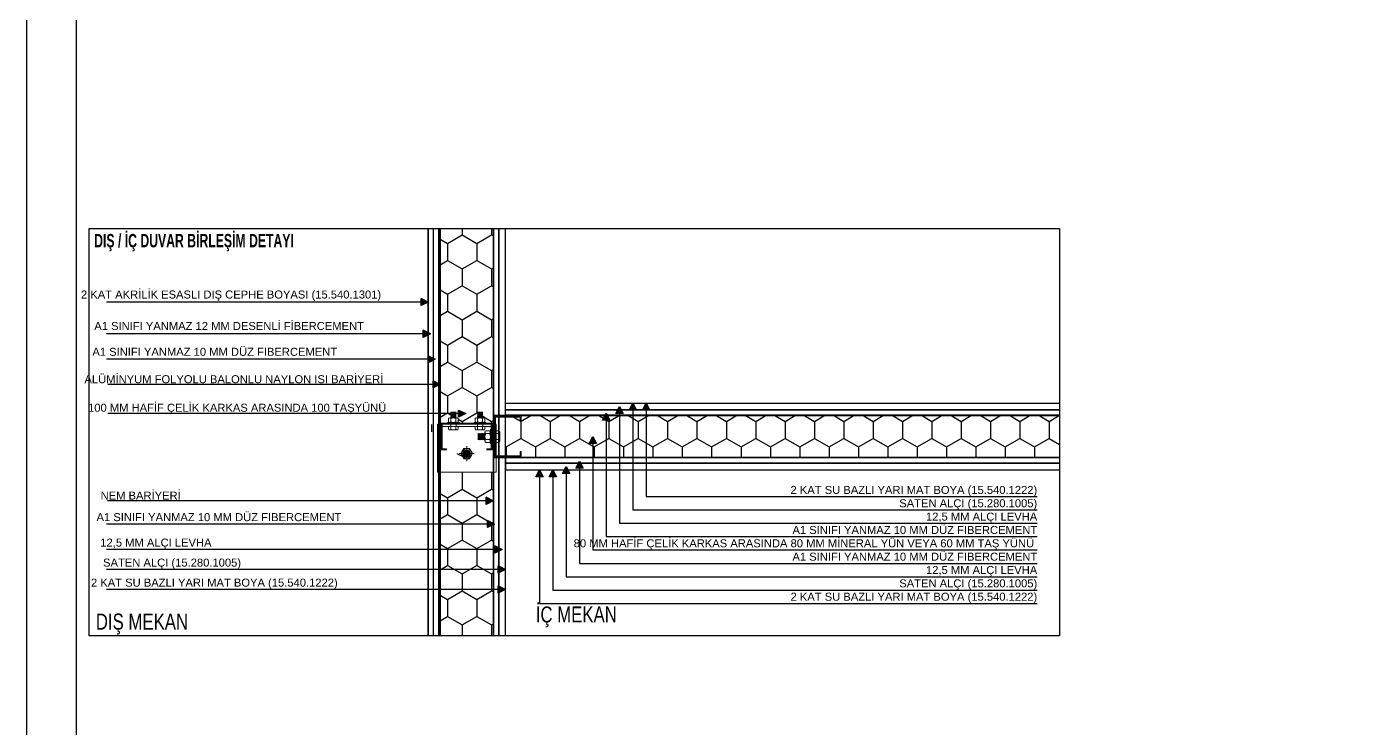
# Model space of a CAD drawing. Header units: centimetres. Extents: x -373760 to 14750, y -122502 to 29584.
# Drawn here: x -182437 to -178433, y -72890 to -70770 of the extents above; entities that cross this region are included whole.
import ezdxf
from ezdxf.enums import TextEntityAlignment as Align

# ---------------------------------------------------------------- set-up
doc = ezdxf.new("R2010")
doc.units = ezdxf.units.CM
doc.linetypes.add('HIDDEN2', pattern=[0.1875, 0.125, -0.0625])
for name, color, linetype in [('02-KR', 130, 'Continuous'), ('CER', 4, 'Continuous'), ('Tarama', 253, 'Continuous')]:
    doc.layers.add(name, color=color, linetype=linetype)
for name, color, linetype, lineweight in [('Bolt', 7, 'Continuous', 0), ('Part', 1, 'Continuous', 0), ('Part_Hidden', 7, 'Continuous', 0), ('YAZI', 5, 'Continuous', 0), ('Z-DIMENSIONS', 1, 'Continuous', 0)]:
    doc.layers.add(name, color=color, linetype=linetype, lineweight=lineweight)
doc.styles.add('ROMANS', font='', dxfattribs={"width": 0.8})
doc.styles.add('TROMANS', font='arial.ttf', dxfattribs={"width": 0.75})
doc.styles.add('YAZI', font='arial.ttf', dxfattribs={"height": 34})
doc.styles.get('ROMANS').set_extended_font_data('VNI-Avo')

# ---------------------------------------------------------------- blocks, each defined once
blk = doc.blocks.new('*A499')
at = {"layer": 'Bolt'}
blk.add_hatch(color=256, dxfattribs=at).paths.add_polyline_path([(109.1, 229.4), (109.1, 229.5), (109.1, 229.6), (109.1, 229.7), (109.1, 229.8), (109.1, 229.9), (109.2, 229.9), (109.2, 230), (109.2, 230.1), (109.2, 230.2), (109.2, 230.3), (109.2, 230.4), (109.2, 230.5), (109.2, 230.5), (109.2, 230.6), (109.3, 230.7), (109.3, 230.8), (109.3, 230.9), (109.3, 231), (109.3, 231), (109.4, 231.1), (109.4, 231.2), (109.4, 231.3), (109.4, 231.4), (109.5, 231.5), (109.5, 231.5), (109.5, 231.6), (109.5, 231.7), (109.6, 231.8), (109.6, 231.9), (109.6, 231.9), (109.7, 232), (109.7, 232.1), (109.7, 232.2), (109.8, 232.3), (109.8, 232.3), (109.8, 232.4), (109.9, 232.5), (109.9, 232.6), (110, 232.6), (110, 232.7), (110, 232.8), (110.1, 232.9), (110.1, 232.9), (110.2, 233), (110.2, 233.1), (110.3, 233.2), (110.3, 233.2), (110.4, 233.3), (110.4, 233.4), (110.5, 233.4), (110.5, 233.5), (110.6, 233.6), (110.6, 233.7), (110.7, 233.7), (110.7, 233.8), (110.8, 233.9), (110.8, 233.9), (110.9, 234), (110.9, 234), (111, 234.1), (111.1, 234.2), (111.1, 234.2), (111.2, 234.3), (111.2, 234.4), (111.3, 234.4), (111.4, 234.5), (111.4, 234.5), (111.5, 234.6), (111.6, 234.6), (111.6, 234.7), (111.7, 234.8), (111.8, 234.8), (111.8, 234.9), (111.9, 234.9), (112, 235), (112, 235), (112.1, 235.1), (112.2, 235.1), (112.2, 235.2), (112.3, 235.2), (112.4, 235.3), (112.5, 235.3), (112.5, 235.4), (112.6, 235.4), (112.7, 235.4), (112.8, 235.5), (112.8, 235.5), (112.9, 235.6), (113, 235.6), (113.1, 235.6), (113.1, 235.7), (113.2, 235.7), (113.3, 235.7), (113.4, 235.8), (113.4, 235.8), (113.5, 235.8), (113.6, 235.9), (113.7, 235.9), (113.8, 235.9), (113.9, 236), (113.9, 236), (114, 236), (114.1, 236), (114.2, 236.1), (114.3, 236.1), (114.3, 236.1), (114.4, 236.1), (114.5, 236.2), (114.6, 236.2), (114.7, 236.2), (114.8, 236.2), (114.8, 236.2), (114.9, 236.2), (115, 236.3), (115.1, 236.3), (115.2, 236.3), (115.3, 236.3), (115.4, 236.3), (115.4, 236.3), (115.5, 236.3), (115.6, 236.3), (115.7, 236.3), (115.8, 236.3), (115.9, 236.3), (116, 236.3), (116, 236.3), (116.1, 236.3), (116.2, 236.3), (116.3, 236.3), (116.4, 236.3), (116.5, 236.3), (116.6, 236.3), (116.6, 236.3), (116.7, 236.3), (116.8, 236.3), (116.9, 236.3), (117, 236.3), (117.1, 236.3), (117.2, 236.3), (117.2, 236.3), (117.3, 236.2), (117.4, 236.2), (117.5, 236.2), (117.6, 236.2), (117.7, 236.2), (117.7, 236.2), (117.8, 236.1), (117.9, 236.1), (118, 236.1), (118.1, 236.1), (118.2, 236), (118.2, 236), (118.3, 236), (118.4, 236), (118.5, 235.9), (118.6, 235.9), (118.6, 235.9), (118.7, 235.8), (118.8, 235.8), (118.9, 235.8), (119, 235.7), (119, 235.7), (119.1, 235.7), (119.2, 235.6), (119.3, 235.6), (119.4, 235.6), (119.4, 235.5), (119.5, 235.5), (119.6, 235.4), (119.7, 235.4), (119.7, 235.4), (119.8, 235.3), (119.9, 235.3), (119.9, 235.2), (120, 235.2), (120.1, 235.1), (120.2, 235.1), (120.2, 235), (120.3, 235), (120.4, 234.9), (120.4, 234.9), (120.5, 234.8), (120.6, 234.8), (120.6, 234.7), (120.7, 234.6), (120.8, 234.6), (120.8, 234.5), (120.9, 234.5), (121, 234.4), (121, 234.4), (121.1, 234.3), (121.1, 234.2), (121.2, 234.2), (121.3, 234.1), (121.3, 234), (121.4, 234), (121.4, 233.9), (121.5, 233.9), (121.5, 233.8), (121.6, 233.7), (121.6, 233.7), (121.7, 233.6), (121.8, 233.5), (121.8, 233.4), (121.9, 233.4), (121.9, 233.3), (121.9, 233.2), (122, 233.2), (122, 233.1), (122.1, 233), (122.1, 232.9), (122.2, 232.9), (122.2, 232.8), (122.3, 232.7), (122.3, 232.6), (122.3, 232.6), (122.4, 232.5), (122.4, 232.4), (122.5, 232.3), (122.5, 232.3), (122.5, 232.2), (122.6, 232.1), (122.6, 232), (122.6, 231.9), (122.7, 231.9), (122.7, 231.8), (122.7, 231.7), (122.7, 231.6), (122.8, 231.5), (122.8, 231.5), (122.8, 231.4), (122.9, 231.3), (122.9, 231.2), (122.9, 231.1), (122.9, 231), (122.9, 231), (123, 230.9), (123, 230.8), (123, 230.7), (123, 230.6), (123, 230.5), (123, 230.5), (123.1, 230.4), (123.1, 230.3), (123.1, 230.2), (123.1, 230.1), (123.1, 230), (123.1, 229.9), (123.1, 229.9), (123.1, 229.8), (123.1, 229.7), (123.1, 229.6), (123.1, 229.5), (123.1, 229.4), (123.1, 229.3), (123.1, 229.3), (123.1, 229.2), (123.1, 229.1), (123.1, 229), (123.1, 228.9), (123.1, 228.8), (123.1, 228.7), (123.1, 228.7), (123.1, 228.6), (123.1, 228.5), (123.1, 228.4), (123.1, 228.3), (123, 228.2), (123, 228.2), (123, 228.1), (123, 228), (123, 227.9), (123, 227.8), (122.9, 227.7), (122.9, 227.6), (122.9, 227.6), (122.9, 227.5), (122.9, 227.4), (122.8, 227.3), (122.8, 227.2), (122.8, 227.2), (122.7, 227.1), (122.7, 227), (122.7, 226.9), (122.7, 226.8), (122.6, 226.7), (122.6, 226.7), (122.6, 226.6), (122.5, 226.5), (122.5, 226.4), (122.5, 226.4), (122.4, 226.3), (122.4, 226.2), (122.3, 226.1), (122.3, 226), (122.3, 226), (122.2, 225.9), (122.2, 225.8), (122.1, 225.7), (122.1, 225.7), (122, 225.6), (122, 225.5), (121.9, 225.5), (121.9, 225.4), (121.9, 225.3), (121.8, 225.2), (121.8, 225.2), (121.7, 225.1), (121.6, 225), (121.6, 225), (121.5, 224.9), (121.5, 224.8), (121.4, 224.8), (121.4, 224.7), (121.3, 224.6), (121.3, 224.6), (121.2, 224.5), (121.1, 224.5), (121.1, 224.4), (121, 224.3), (121, 224.3), (120.9, 224.2), (120.8, 224.2), (120.8, 224.1), (120.7, 224), (120.6, 224), (120.6, 223.9), (120.5, 223.9), (120.4, 223.8), (120.4, 223.8), (120.3, 223.7), (120.2, 223.7), (120.2, 223.6), (120.1, 223.6), (120, 223.5), (119.9, 223.5), (119.9, 223.4), (119.8, 223.4), (119.7, 223.3), (119.7, 223.3), (119.6, 223.3), (119.5, 223.2), (119.4, 223.2), (119.4, 223.1), (119.3, 223.1), (119.2, 223.1), (119.1, 223), (119, 223), (119, 222.9), (118.9, 222.9), (118.8, 222.9), (118.7, 222.8), (118.6, 222.8), (118.6, 222.8), (118.5, 222.8), (118.4, 222.7), (118.3, 222.7), (118.2, 222.7), (118.2, 222.6), (118.1, 222.6), (118, 222.6), (117.9, 222.6), (117.8, 222.6), (117.7, 222.5), (117.7, 222.5), (117.6, 222.5), (117.5, 222.5), (117.4, 222.5), (117.3, 222.4), (117.2, 222.4), (117.2, 222.4), (117.1, 222.4), (117, 222.4), (116.9, 222.4), (116.8, 222.4), (116.7, 222.4), (116.6, 222.4), (116.6, 222.4), (116.5, 222.4), (116.4, 222.4), (116.3, 222.3), (116.2, 222.3), (116.1, 222.3), (116, 222.3), (116, 222.3), (115.9, 222.4), (115.8, 222.4), (115.7, 222.4), (115.6, 222.4), (115.5, 222.4), (115.4, 222.4), (115.4, 222.4), (115.3, 222.4), (115.2, 222.4), (115.1, 222.4), (115, 222.4), (114.9, 222.4), (114.8, 222.5), (114.8, 222.5), (114.7, 222.5), (114.6, 222.5), (114.5, 222.5), (114.4, 222.6), (114.3, 222.6), (114.3, 222.6), (114.2, 222.6), (114.1, 222.6), (114, 222.7), (113.9, 222.7), (113.9, 222.7), (113.8, 222.8), (113.7, 222.8), (113.6, 222.8), (113.5, 222.8), (113.4, 222.9), (113.4, 222.9), (113.3, 222.9), (113.2, 223), (113.1, 223), (113.1, 223.1), (113, 223.1), (112.9, 223.1), (112.8, 223.2), (112.8, 223.2), (112.7, 223.3), (112.6, 223.3), (112.5, 223.3), (112.5, 223.4), (112.4, 223.4), (112.3, 223.5), (112.2, 223.5), (112.2, 223.6), (112.1, 223.6), (112, 223.7), (112, 223.7), (111.9, 223.8), (111.8, 223.8), (111.8, 223.9), (111.7, 223.9), (111.6, 224), (111.6, 224), (111.5, 224.1), (111.4, 224.2), (111.4, 224.2), (111.3, 224.3), (111.2, 224.3), (111.2, 224.4), (111.1, 224.5), (111.1, 224.5), (111, 224.6), (110.9, 224.6), (110.9, 224.7), (110.8, 224.8), (110.8, 224.8), (110.7, 224.9), (110.7, 225), (110.6, 225), (110.6, 225.1), (110.5, 225.2), (110.5, 225.2), (110.4, 225.3), (110.4, 225.4), (110.3, 225.5), (110.3, 225.5), (110.2, 225.6), (110.2, 225.7), (110.1, 225.7), (110.1, 225.8), (110, 225.9), (110, 226), (110, 226), (109.9, 226.1), (109.9, 226.2), (109.8, 226.3), (109.8, 226.4), (109.8, 226.4), (109.7, 226.5), (109.7, 226.6), (109.7, 226.7), (109.6, 226.7), (109.6, 226.8), (109.6, 226.9), (109.5, 227), (109.5, 227.1), (109.5, 227.2), (109.5, 227.2), (109.4, 227.3), (109.4, 227.4), (109.4, 227.5), (109.4, 227.6), (109.3, 227.6), (109.3, 227.7), (109.3, 227.8), (109.3, 227.9), (109.3, 228), (109.2, 228.1), (109.2, 228.2), (109.2, 228.2), (109.2, 228.3), (109.2, 228.4), (109.2, 228.5), (109.2, 228.6), (109.2, 228.7), (109.2, 228.7), (109.1, 228.8), (109.1, 228.9), (109.1, 229), (109.1, 229.1), (109.1, 229.2), (109.1, 229.3), (109.1, 229.3)], flags=17)
at = {"layer": 'Bolt', "linetype": 'Continuous', "lineweight": 0}
for p, q in [((102.1, 229.3), (130.1, 229.3)), ((116.1, 215.3), (116.1, 243.3))]:
    blk.add_line(p, q, dxfattribs=at)
blk = doc.blocks.new('ankraj-1')
at = {"layer": 'Bolt', "color": 4}
for p, q in [((2206679.8, -2606756.1), (2206689.8, -2606756.1)), ((2206679.8, -2606756.1), (2206680.6, -2606756.7)), ((2206689.8, -2606757.4), (2206679.8, -2606756.1)), ((2206688.9, -2606756.7), (2206684.8, -2606756.1)), ((2206688.9, -2606756.7), (2206689.8, -2606756.1)), ((2206729.8, -2606756.1), (2206739.8, -2606756.1)), ((2206729.8, -2606756.1), (2206730.6, -2606756.7)), ((2206739.8, -2606757.4), (2206729.8, -2606756.1)), ((2206738.9, -2606756.7), (2206734.8, -2606756.1)), ((2206738.9, -2606756.7), (2206739.8, -2606756.1)), ((2206673.9, -2606775.3), (2206695.6, -2606775.3)), ((2206673.9, -2606776.6), (2206673.9, -2606775.3)), ((2206673.9, -2606776.6), (2206695.6, -2606776.6)), ((2206675.6, -2606774), (2206675.6, -2606768.1)), ((2206677.9, -2606766.9), (2206691.7, -2606766.9)), ((2206677.9, -2606766.9), (2206691.7, -2606766.9)), ((2206677.9, -2606775.2), (2206691.7, -2606775.2)), ((2206680.6, -2606756.7), (2206679.8, -2606757.4)), ((2206679.8, -2606757.4), (2206680.6, -2606758.1)), ((2206679.8, -2606757.4), (2206689.8, -2606758.7)), ((2206680.6, -2606758.1), (2206679.8, -2606758.7)), ((2206679.8, -2606758.7), (2206680.6, -2606759.4)), ((2206689.8, -2606760.1), (2206679.8, -2606758.7)), ((2206680.6, -2606759.4), (2206679.8, -2606760.1)), ((2206679.8, -2606760.1), (2206680.6, -2606760.7)), ((2206679.8, -2606760.1), (2206689.8, -2606761.4)), ((2206680.6, -2606760.7), (2206679.8, -2606761.4)), ((2206679.8, -2606761.4), (2206680.6, -2606762.1)), ((2206689.8, -2606762.7), (2206679.8, -2606761.4)), ((2206680.6, -2606762.1), (2206679.8, -2606762.7)), ((2206679.8, -2606762.7), (2206680.6, -2606763.4)), ((2206679.8, -2606762.7), (2206689.8, -2606764.1)), ((2206680.6, -2606763.4), (2206679.8, -2606764.1)), ((2206679.8, -2606764.1), (2206680.6, -2606764.7)), ((2206689.8, -2606765.4), (2206679.8, -2606764.1)), ((2206680.6, -2606764.7), (2206679.8, -2606765.4)), ((2206679.8, -2606765.4), (2206680.6, -2606766.1)), ((2206679.8, -2606765.4), (2206689.8, -2606766.7)), ((2206680.6, -2606766.1), (2206679.8, -2606766.7)), ((2206679.8, -2606766.7), (2206680, -2606766.9)), ((2206679.8, -2606775.3), (2206679.8, -2606775.2)), ((2206679.8, -2606782.6), (2206679.8, -2606776.6)), ((2206680.2, -2606774), (2206680.2, -2606768.1)), ((2206680.6, -2606756.7), (2206688.9, -2606758.1)), ((2206688.9, -2606759.4), (2206680.6, -2606758.1)), ((2206680.6, -2606759.4), (2206688.9, -2606760.7)), ((2206688.9, -2606762.1), (2206680.6, -2606760.7)), ((2206680.6, -2606762.1), (2206688.9, -2606763.4)), ((2206688.9, -2606764.7), (2206680.6, -2606763.4)), ((2206680.6, -2606764.7), (2206688.9, -2606766.1)), ((2206680.6, -2606766.1), (2206685.8, -2606766.9)), ((2206688.9, -2606756.7), (2206689.8, -2606757.4)), ((2206689.8, -2606757.4), (2206688.9, -2606758.1)), ((2206688.9, -2606758.1), (2206689.8, -2606758.7)), ((2206689.8, -2606758.7), (2206688.9, -2606759.4)), ((2206688.9, -2606759.4), (2206689.8, -2606760.1)), ((2206689.8, -2606760.1), (2206688.9, -2606760.7)), ((2206688.9, -2606760.7), (2206689.8, -2606761.4)), ((2206689.8, -2606761.4), (2206688.9, -2606762.1)), ((2206688.9, -2606762.1), (2206689.8, -2606762.7)), ((2206689.8, -2606762.7), (2206688.9, -2606763.4)), ((2206688.9, -2606763.4), (2206689.8, -2606764.1)), ((2206689.8, -2606764.1), (2206688.9, -2606764.7)), ((2206688.9, -2606764.7), (2206689.8, -2606765.4)), ((2206689.8, -2606765.4), (2206688.9, -2606766.1)), ((2206688.9, -2606766.1), (2206689.8, -2606766.7)), ((2206689.4, -2606768.1), (2206689.4, -2606774)), ((2206689.8, -2606766.7), (2206689.6, -2606766.9)), ((2206689.8, -2606775.3), (2206689.8, -2606775.2)), ((2206689.8, -2606782.6), (2206689.8, -2606776.6)), ((2206693.9, -2606768.1), (2206693.9, -2606774)), ((2206695.6, -2606776.6), (2206695.6, -2606775.3)), ((2206723.9, -2606775.3), (2206745.6, -2606775.3)), ((2206723.9, -2606776.6), (2206723.9, -2606775.3)), ((2206723.9, -2606776.6), (2206745.6, -2606776.6)), ((2206725.6, -2606774), (2206725.6, -2606768.1)), ((2206727.9, -2606766.9), (2206741.7, -2606766.9)), ((2206727.9, -2606766.9), (2206741.7, -2606766.9)), ((2206727.9, -2606775.2), (2206741.7, -2606775.2)), ((2206730.6, -2606756.7), (2206729.8, -2606757.4)), ((2206729.8, -2606757.4), (2206730.6, -2606758.1)), ((2206729.8, -2606757.4), (2206739.8, -2606758.7)), ((2206730.6, -2606758.1), (2206729.8, -2606758.7)), ((2206729.8, -2606758.7), (2206730.6, -2606759.4)), ((2206739.8, -2606760.1), (2206729.8, -2606758.7)), ((2206730.6, -2606759.4), (2206729.8, -2606760.1)), ((2206729.8, -2606760.1), (2206730.6, -2606760.7)), ((2206729.8, -2606760.1), (2206739.8, -2606761.4)), ((2206730.6, -2606760.7), (2206729.8, -2606761.4)), ((2206729.8, -2606761.4), (2206730.6, -2606762.1)), ((2206739.8, -2606762.7), (2206729.8, -2606761.4)), ((2206730.6, -2606762.1), (2206729.8, -2606762.7)), ((2206729.8, -2606762.7), (2206730.6, -2606763.4)), ((2206729.8, -2606762.7), (2206739.8, -2606764.1)), ((2206730.6, -2606763.4), (2206729.8, -2606764.1)), ((2206729.8, -2606764.1), (2206730.6, -2606764.7)), ((2206739.8, -2606765.4), (2206729.8, -2606764.1)), ((2206730.6, -2606764.7), (2206729.8, -2606765.4)), ((2206729.8, -2606765.4), (2206730.6, -2606766.1)), ((2206729.8, -2606765.4), (2206739.8, -2606766.7)), ((2206730.6, -2606766.1), (2206729.8, -2606766.7)), ((2206729.8, -2606766.7), (2206730, -2606766.9)), ((2206729.8, -2606775.3), (2206729.8, -2606775.2)), ((2206729.8, -2606782.6), (2206729.8, -2606776.6)), ((2206730.2, -2606774), (2206730.2, -2606768.1)), ((2206730.6, -2606756.7), (2206738.9, -2606758.1)), ((2206738.9, -2606759.4), (2206730.6, -2606758.1)), ((2206730.6, -2606759.4), (2206738.9, -2606760.7)), ((2206738.9, -2606762.1), (2206730.6, -2606760.7)), ((2206730.6, -2606762.1), (2206738.9, -2606763.4)), ((2206738.9, -2606764.7), (2206730.6, -2606763.4)), ((2206730.6, -2606764.7), (2206738.9, -2606766.1)), ((2206730.6, -2606766.1), (2206735.8, -2606766.9)), ((2206738.9, -2606756.7), (2206739.8, -2606757.4)), ((2206739.8, -2606757.4), (2206738.9, -2606758.1)), ((2206738.9, -2606758.1), (2206739.8, -2606758.7)), ((2206739.8, -2606758.7), (2206738.9, -2606759.4)), ((2206738.9, -2606759.4), (2206739.8, -2606760.1)), ((2206739.8, -2606760.1), (2206738.9, -2606760.7)), ((2206738.9, -2606760.7), (2206739.8, -2606761.4)), ((2206739.8, -2606761.4), (2206738.9, -2606762.1)), ((2206738.9, -2606762.1), (2206739.8, -2606762.7)), ((2206739.8, -2606762.7), (2206738.9, -2606763.4)), ((2206738.9, -2606763.4), (2206739.8, -2606764.1)), ((2206739.8, -2606764.1), (2206738.9, -2606764.7)), ((2206738.9, -2606764.7), (2206739.8, -2606765.4)), ((2206739.8, -2606765.4), (2206738.9, -2606766.1)), ((2206738.9, -2606766.1), (2206739.8, -2606766.7)), ((2206739.4, -2606768.1), (2206739.4, -2606774)), ((2206739.8, -2606766.7), (2206739.6, -2606766.9)), ((2206739.8, -2606775.3), (2206739.8, -2606775.2)), ((2206739.8, -2606782.6), (2206739.8, -2606776.6)), ((2206743.9, -2606768.1), (2206743.9, -2606774)), ((2206745.6, -2606776.6), (2206745.6, -2606775.3)), ((2206675.6, -2606788.1), (2206675.6, -2606782.6)), ((2206675.6, -2606782.6), (2206693.9, -2606782.6)), ((2206677.9, -2606789.3), (2206691.7, -2606789.3)), ((2206680.2, -2606788.1), (2206680.2, -2606782.6)), ((2206689.4, -2606788.1), (2206689.4, -2606782.6)), ((2206693.9, -2606782.6), (2206693.9, -2606788.1)), ((2206725.6, -2606788.1), (2206725.6, -2606782.6)), ((2206725.6, -2606782.6), (2206743.9, -2606782.6)), ((2206727.9, -2606789.3), (2206741.7, -2606789.3)), ((2206730.2, -2606788.1), (2206730.2, -2606782.6)), ((2206739.4, -2606788.1), (2206739.4, -2606782.6)), ((2206743.9, -2606782.6), (2206743.9, -2606788.1))]:
    blk.add_line(p, q, dxfattribs=at)
at = {"layer": 'Bolt', "color": 2}
blk.add_lwpolyline([(2206704.3, -2606824.1), (2206698.8, -2606833.6), (2206704.3, -2606843.2), (2206715.3, -2606843.2), (2206720.8, -2606833.6), (2206715.3, -2606824.1)], close=True, dxfattribs=at)
for radius in [9.53, 5.5]:
    blk.add_circle((2206709.8, -2606833.6), radius, dxfattribs=at)
at = {"layer": 'Bolt', "color": 2, "linetype": 'Continuous', "lineweight": 0}
blk.add_circle((2206709.8, -2606833.6), 7, dxfattribs=at)
at = {"layer": 'Bolt', "color": 4}
for centre, radius, start, end in [((2206677.9, -2606769.6), 2.73, 32.7791, 147.2209), ((2206677.9, -2606772.5), 2.73, 212.7791, 327.2209), ((2206684.8, -2606775.9), 9.03, 59.4898, 120.5102), ((2206684.8, -2606766.2), 9.03, 239.4898, 300.5102), ((2206691.7, -2606769.6), 2.73, 32.7791, 147.2209), ((2206691.7, -2606772.5), 2.73, 212.7791, 327.2209), ((2206727.9, -2606769.6), 2.73, 32.7791, 147.2209), ((2206727.9, -2606772.5), 2.73, 212.7791, 327.2209), ((2206734.8, -2606775.9), 9.03, 59.4898, 120.5102), ((2206734.8, -2606766.2), 9.03, 239.4898, 300.5102), ((2206741.7, -2606769.6), 2.73, 32.7791, 147.2209), ((2206741.7, -2606772.5), 2.73, 212.7791, 327.2209), ((2206677.9, -2606786.6), 2.73, 212.7791, 327.2209), ((2206684.8, -2606780.3), 9.03, 239.4898, 300.5102), ((2206691.7, -2606786.6), 2.73, 212.7791, 327.2209), ((2206727.9, -2606786.6), 2.73, 212.7791, 327.2209), ((2206734.8, -2606780.3), 9.03, 239.4898, 300.5102), ((2206741.7, -2606786.6), 2.73, 212.7791, 327.2209)]:
    blk.add_arc(centre, radius, start, end, dxfattribs=at)
at = {"layer": 'Bolt', "color": 2}
for start, end in [(30, 150), (210, 330)]:
    blk.add_arc((2206709.8, -2606833.6), 6, start, end, dxfattribs=at)
at = {"layer": 'Part', "color": 11, "linetype": 'Continuous', "lineweight": 9}
for p, q in [((2206654.8, -2606778.6), (2206654.8, -2606868.6)), ((2206764.8, -2606778.6), (2206654.8, -2606778.6)), ((2206764.8, -2606868.6), (2206764.8, -2606778.6)), ((2206654.8, -2606868.6), (2206764.8, -2606868.6))]:
    blk.add_line(p, q, dxfattribs=at)
at = {"layer": 'Part_Hidden', "color": 20, "linetype": 'HIDDEN2', "lineweight": 9}
blk.add_line((2206654.8, -2606782.6), (2206764.8, -2606782.6), dxfattribs=at)
at = {"lineweight": 0}
blk.add_blockref('*A499', (2206593.7, -2607063), dxfattribs=at)

msp = doc.modelspace()

# ---------------------------------------------------------------- hatches: boundary and pattern name
h = msp.add_hatch(color=256)
h.dxf.hatch_style = 1
h.paths.add_polyline_path([(-181244.13, -71591.34), (-181244.13, -71613.2), (-181231.72, -71606.87), (-181237.09, -71594.93)])
h.paths.add_polyline_path([(-181237.09, -71594.93), (-181231.72, -71606.87), (-181222.71, -71602.27)])
h = msp.add_hatch(color=256)
h.dxf.hatch_style = 1
h.paths.add_polyline_path([(-181237.84, -71687.47), (-181237.84, -71709.32), (-181225.44, -71703), (-181230.8, -71691.06)])
h.paths.add_polyline_path([(-181230.8, -71691.06), (-181225.44, -71703), (-181216.42, -71698.4)])
h = msp.add_hatch(color=256)
h.dxf.hatch_style = 1
h.paths.add_polyline_path([(-181222.9, -71764.26), (-181222.9, -71786.12), (-181210.5, -71779.79), (-181215.86, -71767.86)])
h.paths.add_polyline_path([(-181215.86, -71767.86), (-181210.5, -71779.79), (-181201.48, -71775.19)])
h = msp.add_hatch(color=256)
h.dxf.hatch_style = 1
h.paths.add_polyline_path([(-181207.85, -71839.94), (-181207.85, -71861.8), (-181195.44, -71855.47), (-181200.81, -71843.53)])
h.paths.add_polyline_path([(-181200.81, -71843.53), (-181195.44, -71855.47), (-181186.43, -71850.87)])
h = msp.add_hatch(color=256)
h.dxf.hatch_style = 1
h.paths.add_polyline_path([(-181130.97, -71928.4), (-181130.97, -71950.25), (-181118.56, -71943.92), (-181123.93, -71931.99)])
h.paths.add_polyline_path([(-181123.93, -71931.99), (-181118.56, -71943.92), (-181109.55, -71939.32)])
h = msp.add_hatch(color=256)
h.dxf.hatch_style = 1
h.paths.add_polyline_path([(-180655.99, -71939.2), (-180634.14, -71939.2), (-180640.46, -71926.8), (-180652.4, -71932.16)])
h.paths.add_polyline_path([(-180652.4, -71932.16), (-180640.46, -71926.8), (-180645.06, -71917.78)])
h = msp.add_hatch(color=256)
h.dxf.hatch_style = 1
h.paths.add_polyline_path([(-180615.69, -71929.12), (-180593.83, -71929.12), (-180600.16, -71916.72), (-180612.09, -71922.08)])
h.paths.add_polyline_path([(-180612.09, -71922.08), (-180600.16, -71916.72), (-180604.76, -71907.7)])
h = msp.add_hatch(color=256)
h.dxf.hatch_style = 1
h.paths.add_polyline_path([(-180575.38, -71929.12), (-180553.52, -71929.12), (-180559.85, -71916.72), (-180571.79, -71922.08)])
h.paths.add_polyline_path([(-180571.79, -71922.08), (-180559.85, -71916.72), (-180564.45, -71907.7)])
h = msp.add_hatch(color=256)
h.dxf.hatch_style = 1
h.paths.add_polyline_path([(-180696.3, -71959.35), (-180674.44, -71959.35), (-180680.77, -71946.95), (-180692.71, -71952.31)])
h.paths.add_polyline_path([(-180692.71, -71952.31), (-180680.77, -71946.95), (-180685.37, -71937.93)])
h = msp.add_hatch(color=256)
h.dxf.hatch_style = 1
h.paths.add_polyline_path([(-180736.6, -72029.89), (-180714.75, -72029.89), (-180721.08, -72017.49), (-180733.01, -72022.85)])
h.paths.add_polyline_path([(-180733.01, -72022.85), (-180721.08, -72017.49), (-180725.68, -72008.47)])
h = msp.add_hatch(color=256)
h.dxf.hatch_style = 1
h.paths.add_polyline_path([(-180776.91, -72104.46), (-180755.05, -72104.46), (-180761.38, -72092.05), (-180773.32, -72097.42)])
h.paths.add_polyline_path([(-180773.32, -72097.42), (-180761.38, -72092.05), (-180765.98, -72083.04)])
h = msp.add_hatch(color=256)
h.dxf.hatch_style = 1
h.paths.add_polyline_path([(-180897.83, -72130.65), (-180875.97, -72130.65), (-180882.3, -72118.25), (-180894.24, -72123.61)])
h.paths.add_polyline_path([(-180894.24, -72123.61), (-180882.3, -72118.25), (-180886.9, -72109.24)])
h = msp.add_hatch(color=256)
h.dxf.hatch_style = 1
h.paths.add_polyline_path([(-180857.52, -72130.65), (-180835.67, -72130.65), (-180842, -72118.25), (-180853.93, -72123.61)])
h.paths.add_polyline_path([(-180853.93, -72123.61), (-180842, -72118.25), (-180846.6, -72109.24)])
h = msp.add_hatch(color=256)
h.dxf.hatch_style = 1
h.paths.add_polyline_path([(-180817.22, -72120.58), (-180795.36, -72120.58), (-180801.69, -72108.17), (-180813.63, -72113.54)])
h.paths.add_polyline_path([(-180813.63, -72113.54), (-180801.69, -72108.17), (-180806.29, -72099.16)])
h = msp.add_hatch(color=256)
h.dxf.hatch_style = 1
h.paths.add_polyline_path([(-181047.74, -72191.44), (-181047.74, -72213.3), (-181035.33, -72206.97), (-181040.7, -72195.03)])
h.paths.add_polyline_path([(-181040.7, -72195.03), (-181035.33, -72206.97), (-181026.32, -72202.37)])
h = msp.add_hatch(color=256)
h.dxf.hatch_style = 1
h.paths.add_polyline_path([(-181043.81, -72261.72), (-181043.81, -72283.57), (-181031.4, -72277.25), (-181036.77, -72265.31)])
h.paths.add_polyline_path([(-181036.77, -72265.31), (-181031.4, -72277.25), (-181022.39, -72272.65)])
h = msp.add_hatch(color=256)
h.dxf.hatch_style = 1
h.paths.add_polyline_path([(-181021.28, -72338.51), (-181021.28, -72360.37), (-181008.87, -72354.04), (-181014.24, -72342.1)])
h.paths.add_polyline_path([(-181014.24, -72342.1), (-181008.87, -72354.04), (-180999.86, -72349.44)])
h = msp.add_hatch(color=256)
h.dxf.hatch_style = 1
h.paths.add_polyline_path([(-181011.16, -72398.97), (-181011.16, -72420.83), (-180998.75, -72414.5), (-181004.12, -72402.56)])
h.paths.add_polyline_path([(-181004.12, -72402.56), (-180998.75, -72414.5), (-180989.74, -72409.9)])
h = msp.add_hatch(color=256)
h.dxf.hatch_style = 1
h.paths.add_polyline_path([(-181011.16, -72459.43), (-181011.16, -72481.29), (-180998.75, -72474.96), (-181004.12, -72463.02)])
h.paths.add_polyline_path([(-181004.12, -72463.02), (-180998.75, -72474.96), (-180989.74, -72470.36)])
at = {"layer": 'Tarama', "ltscale": 3}
h = msp.add_hatch(dxfattribs=at)
h.set_pattern_fill('HONEY', color=256, scale=16.122465, angle=270)
h.set_pattern_definition([(270, (-232277.99, -61673.877), (44.330823, -76.78324), [51.18883, -102.37765]), (30, (-232277.99, -61673.877), (44.330824, 76.78324), [51.18883, -102.37765]), (330, (-232277.99, -61673.877), (88.661647, -2e-07), [-102.37765, 51.18883])])
h.paths.add_polyline_path([(-179315.54, -71946.4), (-180564.45, -71946.4), (-180564.45, -72070.54), (-179315.54, -72070.54)])
h.paths.add_polyline_path([(-180564.45, -71946.4), (-180604.76, -71946.4), (-180604.76, -72070.54), (-180564.45, -72070.54)])
h.paths.add_polyline_path([(-180604.76, -71946.4), (-180645.06, -71946.4), (-180645.06, -72070.54), (-180604.76, -72070.54)])
h.paths.add_polyline_path([(-180645.06, -71946.4), (-180681.05, -71946.4), (-180674.44, -71959.35), (-180685.37, -71959.35), (-180685.37, -72070.54), (-180645.06, -72070.54)])
h.paths.add_polyline_path([(-180685.37, -71959.35), (-180696.3, -71959.35), (-180689.69, -71946.4), (-180942.18, -71946.4), (-180942.18, -71963.33), (-180945.4, -71963.33), (-180945.4, -71950.43), (-180989.74, -71950.43), (-180989.74, -72066.51), (-180945.4, -72066.51), (-180945.4, -72053.61), (-180942.18, -72053.61), (-180942.18, -72070.54), (-180725.68, -72070.54), (-180725.68, -72029.89), (-180736.6, -72029.89), (-180725.68, -72008.47), (-180714.75, -72029.89), (-180725.68, -72029.89), (-180725.68, -72070.54), (-180685.37, -72070.54)])
h.paths.add_polyline_path([(-181026.01, -72116.49), (-181187.24, -72116.49), (-181187.24, -72192.51), (-181135, -72192.51), (-181135, -72181.58), (-181113.58, -72192.51), (-181135, -72203.44), (-181135, -72192.51), (-181187.24, -72192.51), (-181187.24, -72272.65), (-181043.81, -72272.65), (-181043.81, -72261.72), (-181026.01, -72270.8)])
h.paths.add_polyline_path([(-181026.01, -72274.5), (-181043.81, -72283.57), (-181043.81, -72272.65), (-181187.24, -72272.65), (-181187.24, -72349.44), (-181026.01, -72349.44)])
h.paths.add_polyline_path([(-181026.01, -72349.44), (-181187.24, -72349.44), (-181187.24, -72610.47), (-181026.01, -72610.47)])
h.paths.add_polyline_path([(-181026.01, -71380.16), (-181187.24, -71380.16), (-181187.24, -71971.39), (-181184.01, -71971.39), (-181184.01, -71968.16), (-181164.4, -71968.16), (-181164.4, -71966.01), (-181158.02, -71965.87, -0.254994), (-181161.71, -71963.86), (-181161.71, -71954.45, -0.254994), (-181158.02, -71952.44), (-181155.33, -71952.44), (-181153.65, -71951.1), (-181154.99, -71950.02), (-181153.65, -71948.95), (-181154.99, -71947.87), (-181153.65, -71946.8), (-181154.99, -71945.72), (-181153.65, -71944.65), (-181154.99, -71943.57), (-181153.65, -71942.5), (-181154.99, -71941.42), (-181153.65, -71940.35), (-181154.99, -71939.27), (-181153.65, -71938.2), (-181154.99, -71937.12), (-181153.65, -71936.05), (-181154.99, -71934.97), (-181138.87, -71934.97), (-181140.21, -71936.05), (-181138.87, -71937.12), (-181138.87, -71941.42), (-181140.21, -71942.5), (-181138.87, -71943.57), (-181138.87, -71947.87), (-181140.21, -71948.95), (-181138.87, -71950.02), (-181140.21, -71951.1), (-181138.54, -71952.44), (-181135.85, -71952.44, -0.254994), (-181132.15, -71954.45), (-181132.15, -71966.01), (-181129.47, -71966.01), (-181083.79, -71966.99), (-181083.79, -71966.01), (-181077.4, -71965.87, -0.254994), (-181081.1, -71963.86), (-181081.1, -71954.45, -0.254994), (-181077.4, -71952.44), (-181074.72, -71952.44), (-181073.04, -71951.1), (-181074.38, -71950.02), (-181073.04, -71948.95), (-181074.38, -71947.87), (-181073.04, -71946.8), (-181074.38, -71945.72), (-181073.04, -71944.65), (-181074.38, -71943.57), (-181073.04, -71942.5), (-181074.38, -71941.42), (-181073.04, -71940.35), (-181074.38, -71939.27), (-181073.04, -71938.2), (-181074.38, -71937.12), (-181073.04, -71936.05), (-181074.38, -71934.97), (-181058.26, -71934.97), (-181059.6, -71936.05), (-181058.26, -71937.12), (-181058.26, -71941.42), (-181059.6, -71942.5), (-181058.26, -71943.57), (-181058.26, -71947.87), (-181059.6, -71948.95), (-181058.26, -71950.02), (-181059.6, -71951.1), (-181057.92, -71952.44), (-181055.24, -71952.44, -0.254994), (-181051.54, -71954.45), (-181051.54, -71966.01), (-181048.85, -71966.01), (-181029.24, -71968.16), (-181029.24, -71971.39), (-181026.01, -71971.39)])

# ---------------------------------------------------------------- linework, layer by layer
for p, q in [((-181244.13, -71602.27), (-182194.67, -71602.27)), ((-181222.71, -71602.27), (-181244.13, -71591.34)), ((-181244.13, -71613.2), (-181244.13, -71591.34)), ((-181222.71, -71602.27), (-181244.13, -71613.2)), ((-181216.42, -71698.4), (-181237.84, -71687.47)), ((-181237.84, -71709.32), (-181237.84, -71687.47)), ((-181237.84, -71698.4), (-182194.67, -71698.4)), ((-181216.42, -71698.4), (-181237.84, -71709.32)), ((-181201.48, -71775.19), (-181222.9, -71764.26)), ((-181222.9, -71786.12), (-181222.9, -71764.26)), ((-181222.9, -71775.19), (-182194.67, -71775.19)), ((-181201.48, -71775.19), (-181222.9, -71786.12)), ((-181207.85, -71850.87), (-182190.64, -71850.87)), ((-181186.43, -71850.87), (-181207.85, -71839.94)), ((-181186.43, -71850.87), (-181207.85, -71861.8)), ((-181130.97, -71950.25), (-181130.97, -71928.4)), ((-180645.06, -71917.78), (-180634.14, -71939.2)), ((-180593.83, -71929.12), (-180615.69, -71929.12)), ((-180604.76, -71907.7), (-180593.83, -71929.12)), ((-180564.45, -71907.7), (-180553.52, -71929.12)), ((-181130.97, -71939.32), (-182190.64, -71939.32)), ((-181211.88, -71994.06), (-181211.88, -71972.21)), ((-181109.55, -71939.32), (-181130.97, -71950.25)), ((-180674.44, -71959.35), (-180696.3, -71959.35)), ((-180685.37, -71937.93), (-180674.44, -71959.35)), ((-180634.14, -71939.2), (-180655.99, -71939.2)), ((-180725.68, -72008.47), (-180714.75, -72029.89)), ((-180714.75, -72029.89), (-180736.6, -72029.89)), ((-181113.58, -72071.59), (-181135, -72060.67)), ((-180765.98, -72083.04), (-180755.05, -72104.46)), ((-180875.97, -72130.65), (-180897.83, -72130.65)), ((-180886.9, -72109.24), (-180875.97, -72130.65)), ((-180835.67, -72130.65), (-180857.52, -72130.65)), ((-180846.6, -72109.24), (-180835.67, -72130.65)), ((-180795.36, -72120.58), (-180817.22, -72120.58)), ((-180806.29, -72099.16), (-180795.36, -72120.58)), ((-180755.05, -72104.46), (-180776.91, -72104.46)), ((-181040.87, -72202.37), (-182191.73, -72202.37)), ((-181026.32, -72202.37), (-181047.74, -72191.44)), ((-181047.74, -72213.3), (-181047.74, -72191.44)), ((-181026.32, -72202.37), (-181047.74, -72213.3)), ((-181043.81, -72272.65), (-182194.67, -72272.65)), ((-181022.39, -72272.65), (-181043.81, -72261.72)), ((-181043.81, -72283.57), (-181043.81, -72261.72)), ((-181022.39, -72272.65), (-181043.81, -72283.57)), ((-181021.28, -72349.44), (-182194.67, -72349.44)), ((-180999.86, -72349.44), (-181021.28, -72338.51)), ((-181021.28, -72360.37), (-181021.28, -72338.51)), ((-180999.86, -72349.44), (-181021.28, -72360.37)), ((-181011.16, -72409.9), (-182194.67, -72409.9)), ((-180989.74, -72409.9), (-181011.16, -72398.97)), ((-181011.16, -72420.83), (-181011.16, -72398.97)), ((-180989.74, -72409.9), (-181011.16, -72420.83)), ((-181011.16, -72470.36), (-182194.67, -72470.36)), ((-180989.74, -72470.36), (-181011.16, -72459.43)), ((-181011.16, -72481.29), (-181011.16, -72459.43)), ((-180989.74, -72470.36), (-181011.16, -72481.29))]:
    msp.add_line(p, q)
for points in [[(-182247.54, -71380.16), (-179315.54, -71380.16), (-179315.54, -72610.47), (-182247.54, -72610.47)], [(-181244.13, -71613.2), (-181244.13, -71591.34), (-181222.71, -71602.27)], [(-181237.84, -71709.32), (-181237.84, -71687.47), (-181216.42, -71698.4)], [(-181222.9, -71786.12), (-181222.9, -71764.26), (-181201.48, -71775.19)], [(-181207.85, -71861.8), (-181207.85, -71839.94), (-181186.43, -71850.87)], [(-181130.97, -71950.25), (-181130.97, -71928.4), (-181109.55, -71939.32)], [(-180634.14, -71939.2), (-180655.99, -71939.2), (-180645.06, -71917.78)], [(-180593.83, -71929.12), (-180615.69, -71929.12), (-180604.76, -71907.7)], [(-180553.52, -71929.12), (-180575.38, -71929.12), (-180564.45, -71907.7)], [(-180674.44, -71959.35), (-180696.3, -71959.35), (-180685.37, -71937.93)], [(-180714.75, -72029.89), (-180736.6, -72029.89), (-180725.68, -72008.47)], [(-180755.05, -72104.46), (-180776.91, -72104.46), (-180765.98, -72083.04)], [(-180875.97, -72130.65), (-180897.83, -72130.65), (-180886.9, -72109.24)], [(-180835.67, -72130.65), (-180857.52, -72130.65), (-180846.6, -72109.24)], [(-180795.36, -72120.58), (-180817.22, -72120.58), (-180806.29, -72099.16)], [(-181047.74, -72213.3), (-181047.74, -72191.44), (-181026.32, -72202.37)], [(-181043.81, -72283.57), (-181043.81, -72261.72), (-181022.39, -72272.65)], [(-181021.28, -72360.37), (-181021.28, -72338.51), (-180999.86, -72349.44)], [(-181011.16, -72420.83), (-181011.16, -72398.97), (-180989.74, -72409.9)], [(-181011.16, -72481.29), (-181011.16, -72459.43), (-180989.74, -72470.36)]]:
    msp.add_lwpolyline(points, close=True)
at = {"color": 3}
for points in [[(-181222.71, -72610.47), (-181222.71, -71380.16)], [(-181222.71, -71380.16), (-181222.71, -72610.47)], [(-181206.59, -72610.47), (-181206.59, -71380.16)], [(-181190.46, -71380.16), (-181190.46, -72610.47)], [(-181188.85, -72610.47), (-181188.85, -71380.16)]]:
    msp.add_lwpolyline(points, dxfattribs=at)
at = {"color": 11}
for points in [[(-181190.46, -71380.16), (-181190.46, -72610.47)], [(-181190.46, -72610.47), (-181190.46, -71380.16)], [(-181187.24, -72610.47), (-181187.24, -71380.16)], [(-181187.24, -71380.16), (-181187.24, -72610.47)], [(-181026.01, -71380.16), (-181026.01, -72610.47)], [(-181009.89, -72610.47), (-181009.89, -71380.16)], [(-181009.89, -71380.16), (-181009.89, -72610.47)], [(-180989.74, -72610.47), (-180989.74, -71380.16)], [(-179315.54, -71927.86), (-180989.74, -71927.86), (-180989.74, -71907.7), (-179315.54, -71907.7)], [(-179315.54, -71943.98), (-180989.74, -71943.98), (-180989.74, -71927.86), (-179315.54, -71927.86)], [(-179315.54, -72072.96), (-180989.74, -72072.96), (-180989.74, -72089.08), (-179315.54, -72089.08)], [(-179315.54, -72089.08), (-180989.74, -72089.08), (-180989.74, -72109.24), (-179315.54, -72109.24)]]:
    msp.add_lwpolyline(points, dxfattribs=at)
for points in [[(-180604.76, -71929.12), (-180604.76, -72230.15), (-179382.95, -72230.15)], [(-180564.45, -71929.12), (-180564.45, -72189.85), (-179382.95, -72189.85)], [(-180685.37, -71959.35), (-180685.37, -72310.77), (-179382.95, -72310.77)], [(-180645.06, -71939.2), (-180645.06, -72270.46), (-179382.95, -72270.46)], [(-180725.68, -72029.89), (-180725.68, -72351.07), (-179382.95, -72351.07)], [(-180886.9, -72130.65), (-180886.9, -72512.3), (-179382.95, -72512.3)], [(-180846.6, -72130.65), (-180846.6, -72471.99), (-179382.95, -72471.99)], [(-180806.29, -72120.58), (-180806.29, -72431.68), (-179382.95, -72431.68)], [(-180765.98, -72104.46), (-180765.98, -72391.38), (-179382.95, -72391.38)]]:
    msp.add_lwpolyline(points)
at = {"layer": '02-KR'}
msp.add_lwpolyline([(-181026.01, -72610.47), (-181026.01, -71380.16)], dxfattribs=at)
at = {"layer": 'Bolt', "color": 3}
for p, q in [((-181072.29, -72018.14), (-181072.29, -71998.8)), ((-181071, -72000.41), (-181072.29, -71998.8)), ((-181069.71, -71998.8), (-181072.29, -72018.14)), ((-181072.29, -72018.14), (-181072.29, -71998.8)), ((-181071, -72000.41), (-181072.29, -72008.47)), ((-181071, -72000.41), (-181069.71, -71998.8)), ((-181071, -72016.53), (-181068.42, -72000.41)), ((-181069.71, -71998.8), (-181068.42, -72000.41)), ((-181069.71, -72018.14), (-181067.13, -71998.8)), ((-181068.42, -72000.41), (-181067.13, -71998.8)), ((-181065.84, -72000.41), (-181068.42, -72016.53)), ((-181067.13, -71998.8), (-181065.84, -72000.41)), ((-181064.55, -71998.8), (-181067.13, -72018.14)), ((-181065.84, -72000.41), (-181064.55, -71998.8)), ((-181065.84, -72016.53), (-181063.26, -72000.41)), ((-181064.55, -71998.8), (-181063.26, -72000.41)), ((-181064.55, -72018.14), (-181061.97, -71998.8)), ((-181063.26, -72000.41), (-181061.97, -71998.8)), ((-181060.68, -72000.41), (-181063.26, -72016.53)), ((-181061.97, -71998.8), (-181060.68, -72000.41)), ((-181059.39, -71998.8), (-181061.97, -72018.14)), ((-181060.68, -72000.41), (-181059.39, -71998.8)), ((-181060.68, -72016.53), (-181058.1, -72000.41)), ((-181059.39, -71998.8), (-181058.1, -72000.41)), ((-181059.39, -72018.14), (-181056.81, -71998.8)), ((-181058.1, -72000.41), (-181056.81, -71998.8)), ((-181055.52, -72000.41), (-181058.1, -72016.53)), ((-181056.81, -71998.8), (-181055.52, -72000.41)), ((-181054.23, -71998.8), (-181056.81, -72018.14)), ((-181055.52, -72000.41), (-181054.23, -71998.8)), ((-181055.52, -72016.53), (-181052.94, -72000.41)), ((-181054.23, -71998.8), (-181052.94, -72000.41)), ((-181054.23, -72018.14), (-181051.65, -71998.8)), ((-181052.94, -72000.41), (-181051.65, -71998.8)), ((-181052.94, -72016.53), (-181051.33, -72006.45)), ((-181051.65, -71998.8), (-181051.33, -71999.2)), ((-181051.33, -72021.77), (-181051.33, -71995.17)), ((-181051.33, -72021.77), (-181051.33, -71995.17)), ((-181048.91, -71990.74), (-181037.62, -71990.74)), ((-181048.91, -71999.6), (-181037.62, -71999.6)), ((-181035.2, -72021.77), (-181035.2, -71995.17)), ((-181035.04, -71998.8), (-181035.2, -71998.8)), ((-181035.04, -72029.43), (-181035.04, -71987.51)), ((-181032.46, -71987.51), (-181035.04, -71987.51)), ((-181032.46, -72029.43), (-181032.46, -71987.51)), ((-181019.56, -71998.8), (-181032.46, -71998.8)), ((-181019.56, -71990.74), (-181009.09, -71990.74)), ((-181019.56, -72026.2), (-181019.56, -71990.74)), ((-181009.09, -71999.6), (-181019.56, -71999.6)), ((-181006.67, -72021.77), (-181006.67, -71995.17)), ((-181072.29, -72018.14), (-181071, -72016.53)), ((-181071, -72016.53), (-181069.71, -72018.14)), ((-181069.71, -72018.14), (-181068.42, -72016.53)), ((-181068.42, -72016.53), (-181067.13, -72018.14)), ((-181067.13, -72018.14), (-181065.84, -72016.53)), ((-181065.84, -72016.53), (-181064.55, -72018.14)), ((-181064.55, -72018.14), (-181063.26, -72016.53)), ((-181063.26, -72016.53), (-181061.97, -72018.14)), ((-181061.97, -72018.14), (-181060.68, -72016.53)), ((-181060.68, -72016.53), (-181059.39, -72018.14)), ((-181059.39, -72018.14), (-181058.1, -72016.53)), ((-181058.1, -72016.53), (-181056.81, -72018.14)), ((-181056.81, -72018.14), (-181055.52, -72016.53)), ((-181055.52, -72016.53), (-181054.23, -72018.14)), ((-181054.23, -72018.14), (-181052.94, -72016.53)), ((-181052.94, -72016.53), (-181051.65, -72018.14)), ((-181051.65, -72018.14), (-181051.33, -72017.74)), ((-181037.62, -72017.34), (-181048.91, -72017.34)), ((-181037.62, -72026.2), (-181048.91, -72026.2)), ((-181035.04, -72018.14), (-181035.2, -72018.14)), ((-181032.46, -72029.43), (-181035.04, -72029.43)), ((-181019.56, -72018.14), (-181032.46, -72018.14)), ((-181009.09, -72017.34), (-181019.56, -72017.34)), ((-181009.09, -72026.2), (-181019.56, -72026.2))]:
    msp.add_line(p, q, dxfattribs=at)
for centre, radius, start, end in [((-181046.05, -71995.17), 5.27, 122.77908, 237.22092), ((-181033.86, -72008.47), 17.47, 149.48976, 210.51024), ((-181040.48, -71995.17), 5.27, 302.77908, 57.22092), ((-181052.67, -72008.47), 17.47, 329.48976, 30.51024), ((-181011.94, -71995.17), 5.27, 302.77908, 57.22092), ((-181024.13, -72008.47), 17.47, 329.48976, 30.51024), ((-181046.05, -72021.77), 5.27, 122.77908, 237.22092), ((-181040.48, -72021.77), 5.27, 302.77908, 57.22092), ((-181011.94, -72021.77), 5.27, 302.77908, 57.22092)]:
    msp.add_arc(centre, radius, start, end, dxfattribs=at)
at = {"layer": 'CER', "color": 2}
msp.add_lwpolyline([(-174354.96, -56588.86), (-182436.51, -56588.86), (-182436.51, -86588.86), (-174354.96, -86588.86)], dxfattribs=at)
msp.add_lwpolyline([(-182286.51, -86438.86), (-174504.96, -86438.86), (-174504.96, -56738.86), (-182286.51, -56738.86)], close=True, dxfattribs=at)
at = {"layer": 'Part', "color": 11, "linetype": 'Continuous', "lineweight": 9}
for p, q in [((-181184.01, -72048.78), (-181184.01, -71968.16)), ((-181184.01, -71968.16), (-181184.01, -71968.16)), ((-181184.01, -71968.16), (-181029.24, -71968.16)), ((-181032.46, -71971.39), (-181180.79, -71971.39)), ((-181180.79, -71971.39), (-181180.79, -71971.39)), ((-181180.79, -71971.39), (-181180.79, -72045.55)), ((-181032.46, -72045.55), (-181032.46, -71971.39)), ((-181029.24, -71968.16), (-181029.24, -72048.78)), ((-181022.79, -71943.98), (-181022.79, -71947.2)), ((-181022.79, -71943.98), (-179315.54, -71943.98)), ((-181022.79, -71946.4), (-179315.54, -71946.4)), ((-181022.79, -71984.29), (-181022.79, -71947.2)), ((-181022.79, -71947.2), (-180942.18, -71947.2)), ((-180945.4, -71950.43), (-181019.56, -71950.43)), ((-181019.56, -71950.43), (-181019.56, -71982.46)), ((-180945.4, -71963.33), (-180945.4, -71950.43)), ((-180945.4, -71963.33), (-180942.18, -71963.33)), ((-180942.18, -71963.33), (-180942.18, -71947.2)), ((-181022.79, -72008.47), (-181022.79, -71984.29)), ((-181022.79, -72055.22), (-181022.79, -71984.29)), ((-181022.79, -72048.78), (-181022.79, -72008.47)), ((-181019.56, -71982.46), (-181019.56, -72006.64)), ((-181019.56, -72006.64), (-181019.56, -72050.6)), ((-181167.89, -72048.78), (-181184.01, -72048.78)), ((-181180.79, -72045.55), (-181167.89, -72045.55)), ((-181167.89, -72045.55), (-181167.89, -72048.78)), ((-181045.36, -72048.78), (-181045.36, -72045.55)), ((-181045.36, -72045.55), (-181032.46, -72045.55)), ((-181029.24, -72048.78), (-181045.36, -72048.78)), ((-181019.56, -72048.75), (-181019.56, -72066.51)), ((-180945.4, -72053.61), (-180945.4, -72066.51)), ((-180945.4, -72053.61), (-180942.18, -72053.61)), ((-180942.18, -72053.61), (-180942.18, -72069.74)), ((-181022.79, -72069.74), (-181022.79, -72055.22)), ((-180942.18, -72069.74), (-181022.79, -72069.74)), ((-181022.79, -72070.54), (-181022.79, -72069.74)), ((-181022.79, -72070.54), (-181022.79, -72072.96)), ((-181022.79, -72070.54), (-179315.54, -72070.54)), ((-181022.79, -72072.96), (-179315.54, -72072.96)), ((-181019.56, -72066.51), (-180945.4, -72066.51)), ((-180945.4, -72066.51), (-180945.4, -72069.74)), ((-180945.4, -72069.74), (-180942.18, -72069.74)), ((-180942.18, -72069.74), (-180942.18, -72069.74))]:
    msp.add_line(p, q, dxfattribs=at)

# ---------------------------------------------------------------- block references
at = {"layer": 'Z-DIMENSIONS', "color": 2, "xscale": 1.612246485892683, "yscale": 1.612246485892683, "zscale": 1.612246485892683}
msp.add_blockref('ankraj-1', (-3738866.72, 4130798.31), dxfattribs=at)

# ---------------------------------------------------------------- texts
at = {"layer": 'YAZI', "style": 'YAZI'}
for s, p in [('2 KAT AKRİLİK ESASLI DIŞ CEPHE BOYASI (15.540.1301)', (-181365.05, -71591.67)), ('A1 SINIFI YANMAZ 12 MM DESENLİ FİBERCEMENT', (-181417.05, -71686.69)), ('A1 SINIFI YANMAZ 10 MM DÜZ FIBERCEMENT', (-181498.02, -71764.67)), ('ALÜMİNYUM FOLYOLU BALONLU NAYLON ISI BARİYERİ', (-181358.54, -71847.46)), ('100 MM HAFİF ÇELİK KARKAS ARASINDA 100 TAŞYÜNÜ', (-181349.35, -71933.54)), ('NEM BARİYERİ', (-181970.47, -72198.88)), ('2 KAT SU BAZLI YARI MAT BOYA (15.540.1222)', (-179382.95, -72181.79)), ('SATEN ALÇI (15.280.1005)', (-179382.95, -72222.09)), ('A1 SINIFI YANMAZ 10 MM DÜZ FIBERCEMENT', (-181485.42, -72264)), ('12,5 MM ALÇI LEVHA', (-179382.95, -72262.4)), ('A1 SINIFI YANMAZ 10 MM DÜZ FIBERCEMENT', (-179382.95, -72302.7)), ('12,5 MM ALÇI LEVHA', (-181877.53, -72340.8)), ('80 MM HAFİF ÇELİK KARKAS ARASINDA 80 MM MİNERAL YÜN VEYA 60 MM TAŞ YÜNÜ ', (-179382.95, -72343.01)), ('A1 SINIFI YANMAZ 10 MM DÜZ FIBERCEMENT', (-179382.95, -72383.32)), ('SATEN ALÇI (15.280.1005)', (-181788.29, -72401.26)), ('12,5 MM ALÇI LEVHA', (-179382.95, -72423.62)), ('2 KAT SU BAZLI YARI MAT BOYA (15.540.1222)', (-181496.34, -72461.72)), ('SATEN ALÇI (15.280.1005)', (-179382.95, -72463.93)), ('2 KAT SU BAZLI YARI MAT BOYA (15.540.1222)', (-179382.95, -72504.24))]:
    msp.add_text(s, height=24.1837, dxfattribs=at).set_placement(p, align=Align.RIGHT)
at = {"layer": 'YAZI', "insert": (-182232.03, -71396.73), "char_height": 40.3062, "width": 3095.0624, "attachment_point": 1, "style": 'ROMANS'}
msp.add_mtext('{\\fArial Narrow|b1|i0|c162|p34;DIŞ / İÇ DUVAR BİRLEŞİM DETAYI}', dxfattribs=at)
at = {"layer": 'YAZI', "color": 1, "char_height": 48.3674, "width": 14732.136, "attachment_point": 1, "style": 'TROMANS'}
for s, insert in [('{\\fArial|b0|i0|c162|p34;İÇ MEKAN}', (-180897.91, -72521.54)), ('{\\fArial|b0|i0|c162|p34;DIŞ MEKAN}', (-182227.06, -72543.2))]:
    msp.add_mtext(s, dxfattribs=dict(at, insert=insert))

doc.saveas('drawing.dxf')
